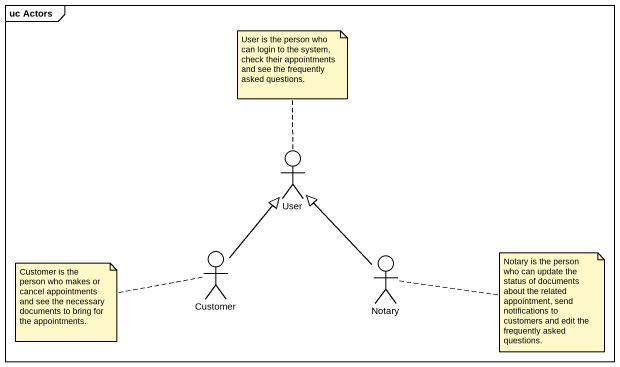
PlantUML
@startuml
mainframe uc Actors
actor User
actor Customer
actor Notary
Customer -up-|> User
Notary -up-|> User
note top of User : User is the person who can login to the system, check their appointments and see the frequently asked questions.
note left of Customer : Customer is the person who makes or cancel appointments and see the necessary documents to bring for the appointments.
note right of Notary : Notary is the person who can update the status of documents about the related appointment, send notifications to customers and edit the frequently asked questions.
@enduml
